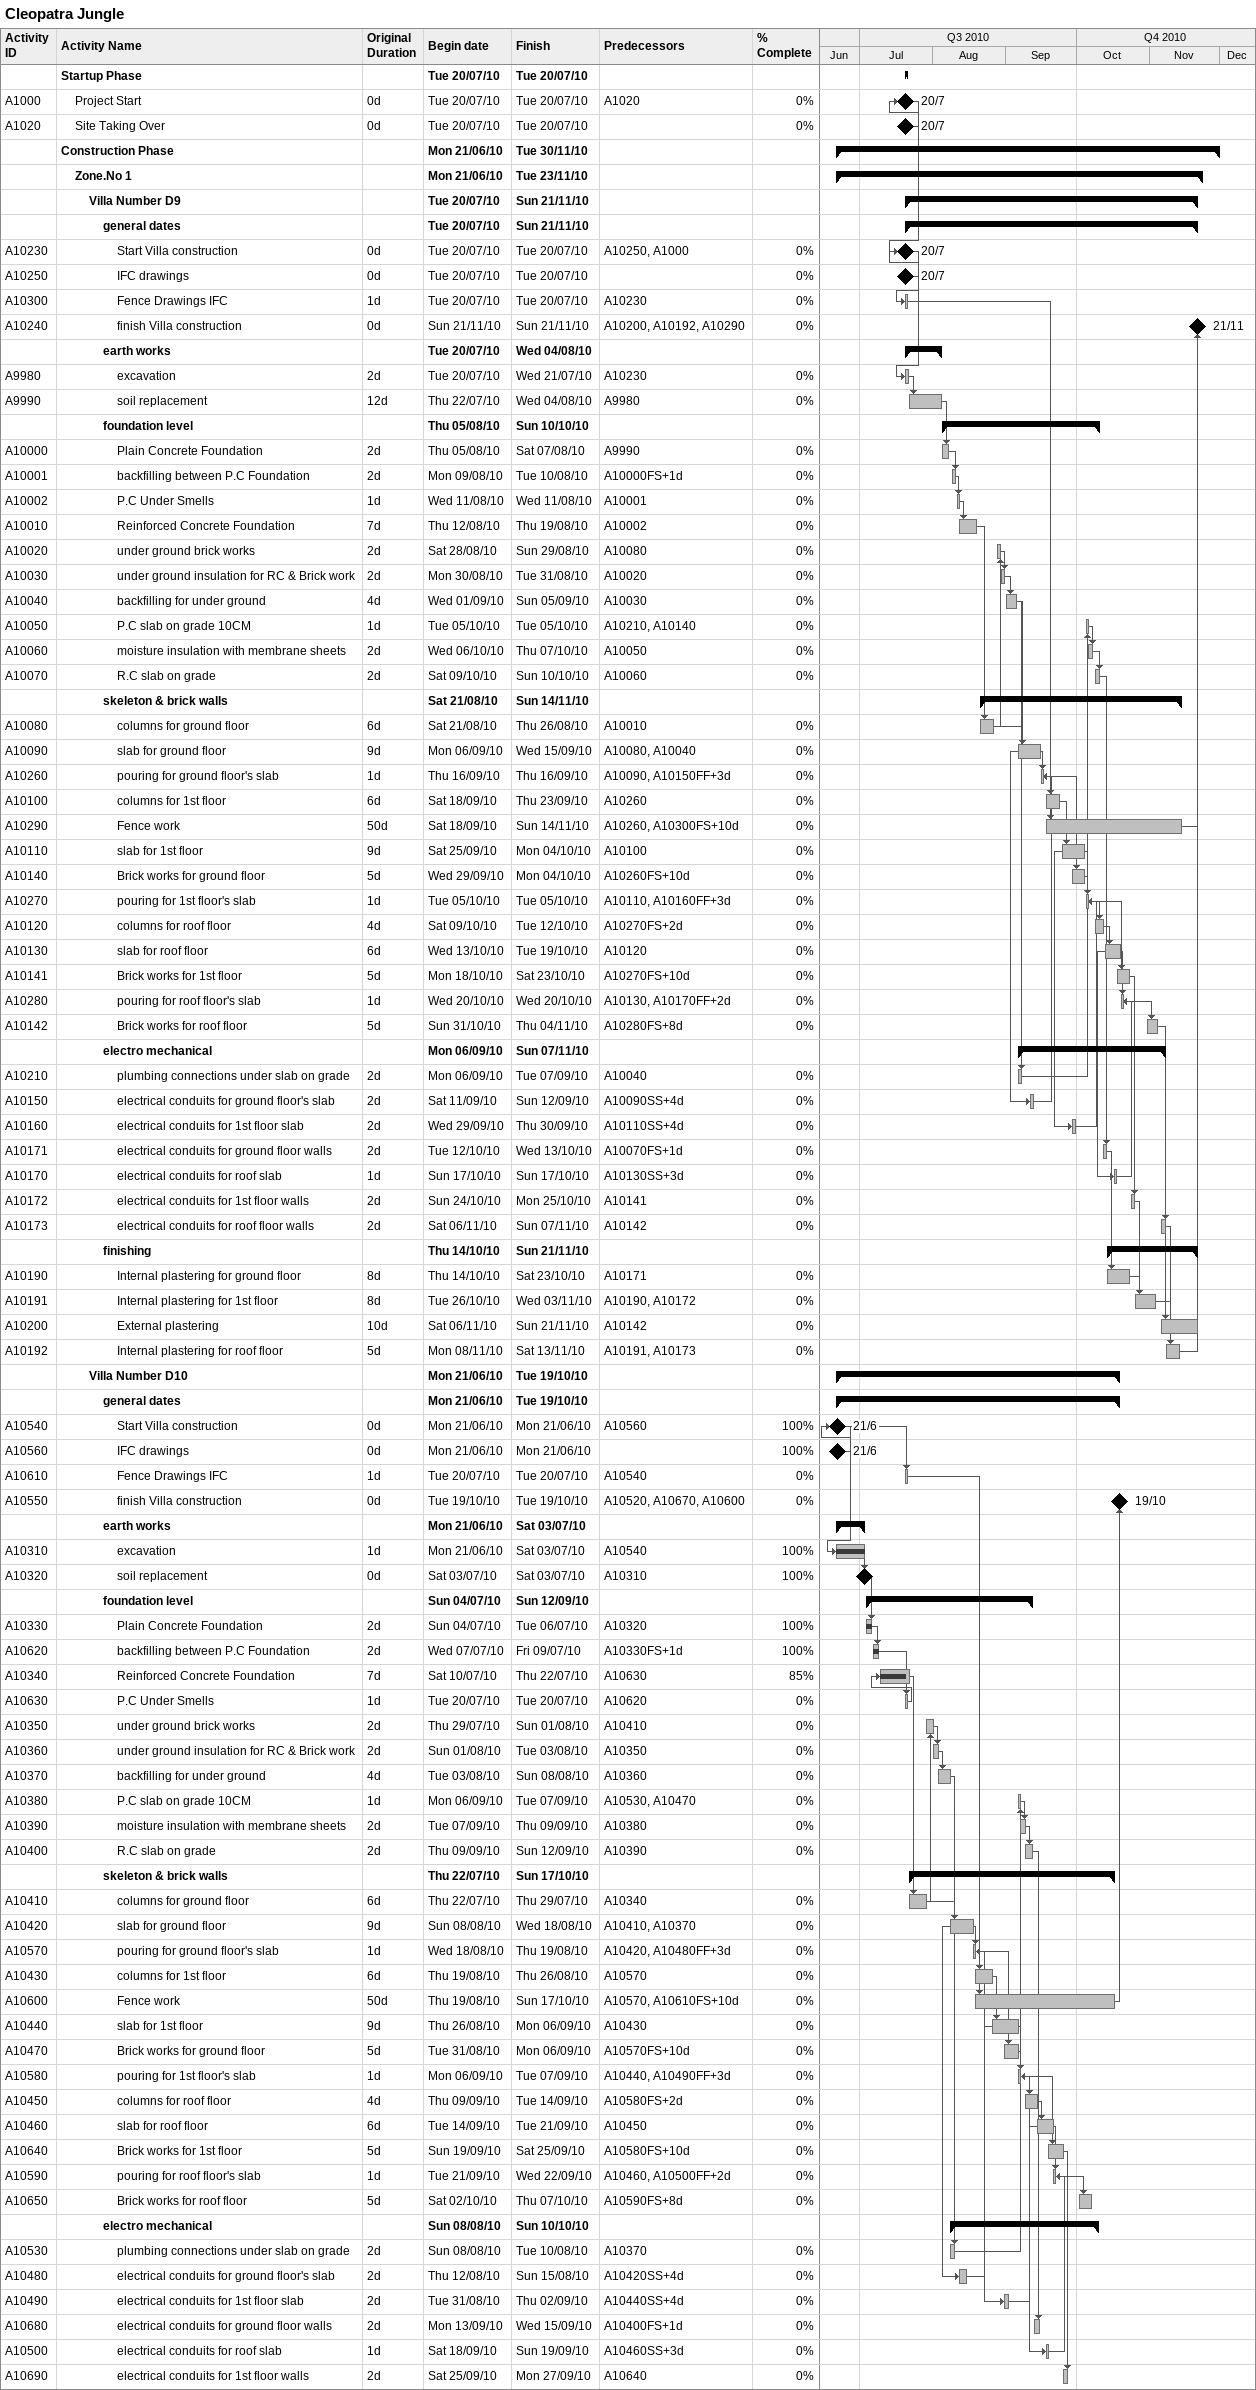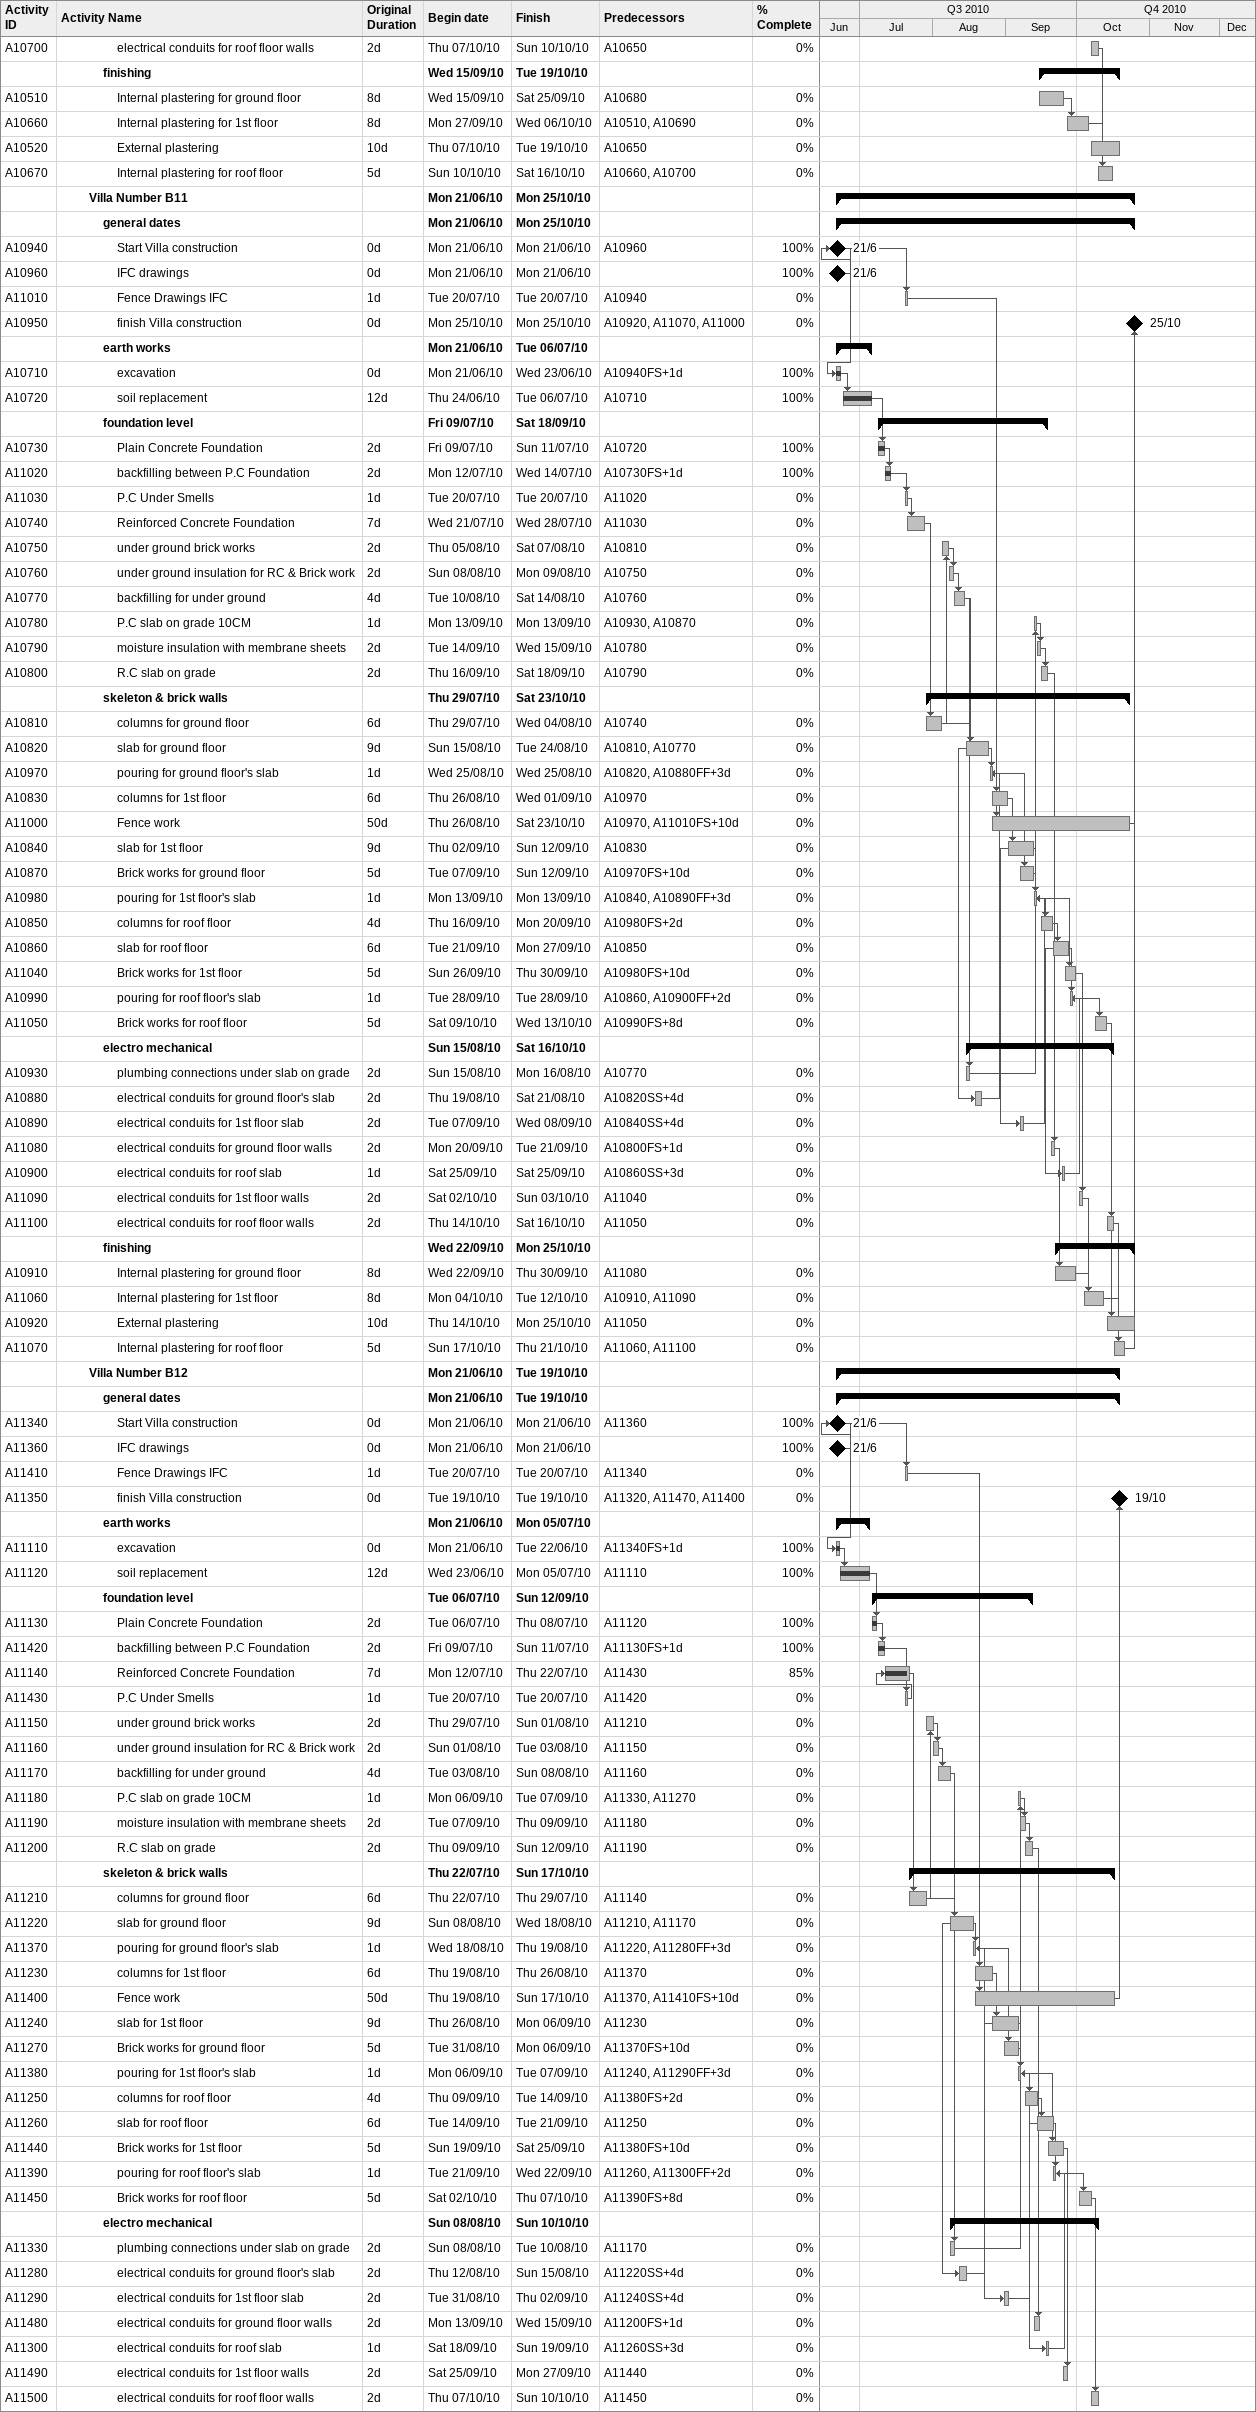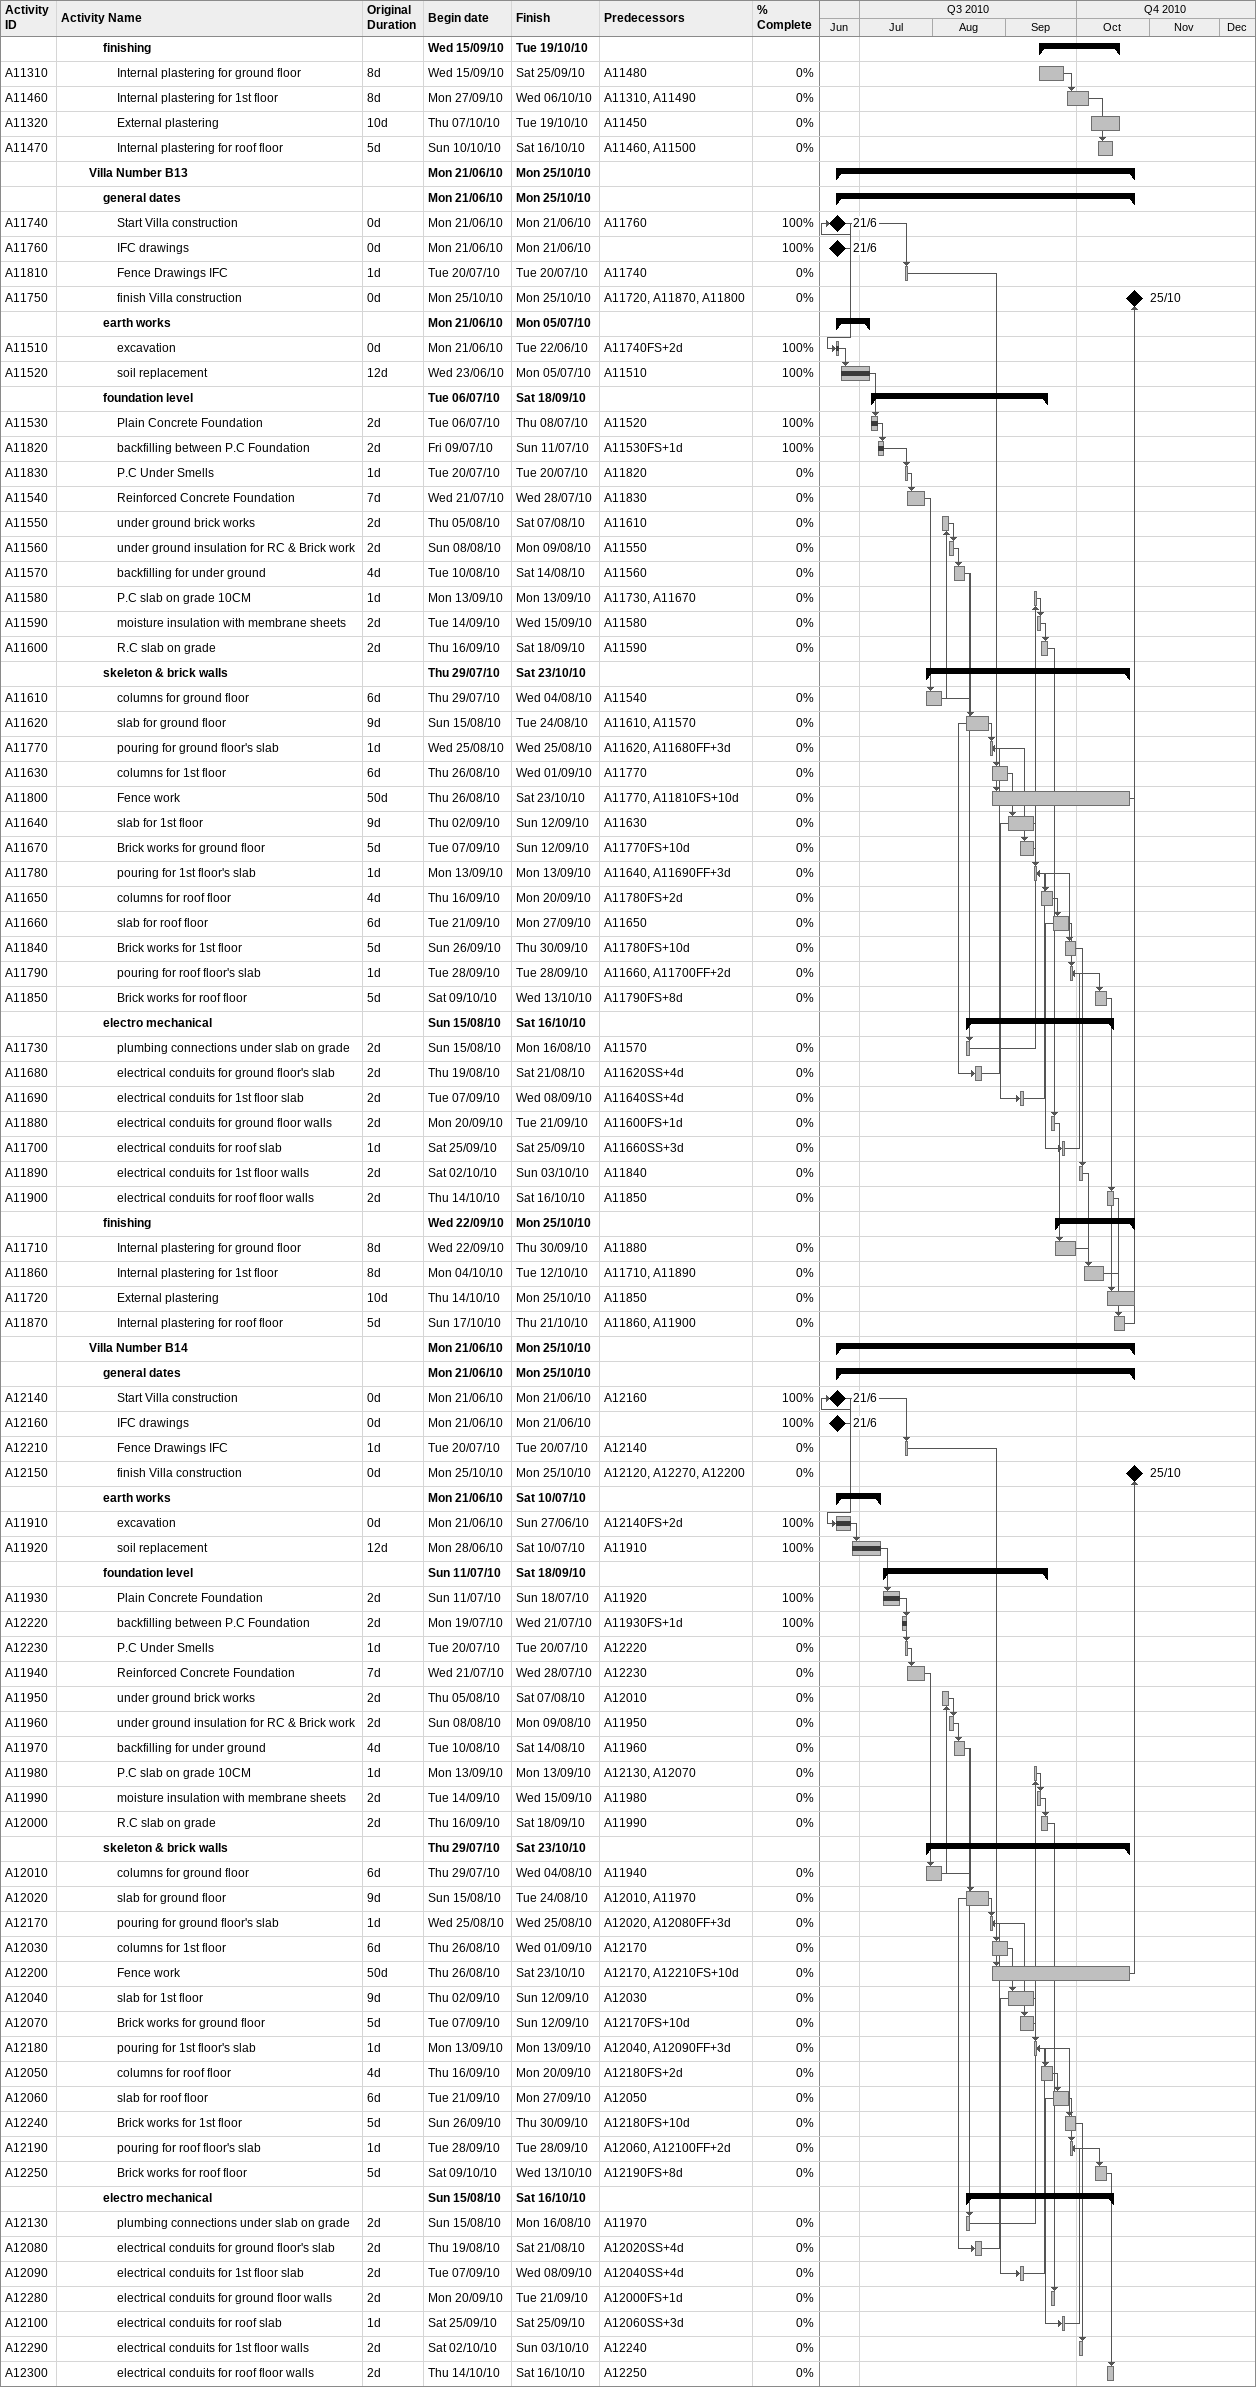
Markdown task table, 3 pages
Cleopatra Jungle

| ID | Level | Task | Original duration | Start | Finish | Predecessors | % complete |
|---|---|---|---|---|---|---|---|
|  | 1 | **Startup Phase** |  | 2010-07-20 | 2010-07-20 |  |  |
| A1000 | 2 | Project Start | 0d | 2010-07-20 | 2010-07-20 | A1020 | 0 |
| A1020 | 2 | Site Taking Over | 0d | 2010-07-20 | 2010-07-20 |  | 0 |
|  | 1 | **Construction Phase** |  | 2010-06-21 | 2010-11-30 |  |  |
|  | 2 | **Zone.No 1** |  | 2010-06-21 | 2010-11-23 |  |  |
|  | 3 | **Villa Number D9** |  | 2010-07-20 | 2010-11-21 |  |  |
|  | 4 | **general dates** |  | 2010-07-20 | 2010-11-21 |  |  |
| A10230 | 5 | Start Villa construction | 0d | 2010-07-20 | 2010-07-20 | A10250, A1000 | 0 |
| A10250 | 5 | IFC drawings | 0d | 2010-07-20 | 2010-07-20 |  | 0 |
| A10300 | 5 | Fence Drawings IFC | 1d | 2010-07-20 | 2010-07-20 | A10230 | 0 |
| A10240 | 5 | finish Villa construction | 0d | 2010-11-21 | 2010-11-21 | A10200, A10192, A10290 | 0 |
|  | 4 | **earth works** |  | 2010-07-20 | 2010-08-04 |  |  |
| A9980 | 5 | excavation | 2d | 2010-07-20 | 2010-07-21 | A10230 | 0 |
| A9990 | 5 | soil replacement | 12d | 2010-07-22 | 2010-08-04 | A9980 | 0 |
|  | 4 | **foundation level** |  | 2010-08-05 | 2010-10-10 |  |  |
| A10000 | 5 | Plain Concrete Foundation | 2d | 2010-08-05 | 2010-08-07 | A9990 | 0 |
| A10001 | 5 | backfilling between P.C Foundation | 2d | 2010-08-09 | 2010-08-10 | A10000FS+1d | 0 |
| A10002 | 5 | P.C Under Smells | 1d | 2010-08-11 | 2010-08-11 | A10001 | 0 |
| A10010 | 5 | Reinforced Concrete Foundation | 7d | 2010-08-12 | 2010-08-19 | A10002 | 0 |
| A10020 | 5 | under ground brick works | 2d | 2010-08-28 | 2010-08-29 | A10080 | 0 |
| A10030 | 5 | under ground insulation for RC & Brick work | 2d | 2010-08-30 | 2010-08-31 | A10020 | 0 |
| A10040 | 5 | backfilling for under ground | 4d | 2010-09-01 | 2010-09-05 | A10030 | 0 |
| A10050 | 5 | P.C slab on grade 10CM | 1d | 2010-10-05 | 2010-10-05 | A10210, A10140 | 0 |
| A10060 | 5 | moisture insulation with membrane sheets | 2d | 2010-10-06 | 2010-10-07 | A10050 | 0 |
| A10070 | 5 | R.C slab on grade | 2d | 2010-10-09 | 2010-10-10 | A10060 | 0 |
|  | 4 | **skeleton & brick walls** |  | 2010-08-21 | 2010-11-14 |  |  |
| A10080 | 5 | columns for ground floor | 6d | 2010-08-21 | 2010-08-26 | A10010 | 0 |
| A10090 | 5 | slab for ground floor | 9d | 2010-09-06 | 2010-09-15 | A10080, A10040 | 0 |
| A10260 | 5 | pouring for ground floor's slab | 1d | 2010-09-16 | 2010-09-16 | A10090, A10150FF+3d | 0 |
| A10100 | 5 | columns for 1st floor | 6d | 2010-09-18 | 2010-09-23 | A10260 | 0 |
| A10290 | 5 | Fence work | 50d | 2010-09-18 | 2010-11-14 | A10260, A10300FS+10d | 0 |
| A10110 | 5 | slab for 1st floor | 9d | 2010-09-25 | 2010-10-04 | A10100 | 0 |
| A10140 | 5 | Brick works for ground floor | 5d | 2010-09-29 | 2010-10-04 | A10260FS+10d | 0 |
| A10270 | 5 | pouring for 1st floor's slab | 1d | 2010-10-05 | 2010-10-05 | A10110, A10160FF+3d | 0 |
| A10120 | 5 | columns for roof floor | 4d | 2010-10-09 | 2010-10-12 | A10270FS+2d | 0 |
| A10130 | 5 | slab for roof floor | 6d | 2010-10-13 | 2010-10-19 | A10120 | 0 |
| A10141 | 5 | Brick works for 1st floor | 5d | 2010-10-18 | 2010-10-23 | A10270FS+10d | 0 |
| A10280 | 5 | pouring for roof floor's slab | 1d | 2010-10-20 | 2010-10-20 | A10130, A10170FF+2d | 0 |
| A10142 | 5 | Brick works for roof floor | 5d | 2010-10-31 | 2010-11-04 | A10280FS+8d | 0 |
|  | 4 | **electro mechanical** |  | 2010-09-06 | 2010-11-07 |  |  |
| A10210 | 5 | plumbing connections under slab on grade | 2d | 2010-09-06 | 2010-09-07 | A10040 | 0 |
| A10150 | 5 | electrical conduits for ground floor's slab | 2d | 2010-09-11 | 2010-09-12 | A10090SS+4d | 0 |
| A10160 | 5 | electrical conduits for 1st floor slab | 2d | 2010-09-29 | 2010-09-30 | A10110SS+4d | 0 |
| A10171 | 5 | electrical conduits for ground floor walls | 2d | 2010-10-12 | 2010-10-13 | A10070FS+1d | 0 |
| A10170 | 5 | electrical conduits for roof slab | 1d | 2010-10-17 | 2010-10-17 | A10130SS+3d | 0 |
| A10172 | 5 | electrical conduits for 1st floor walls | 2d | 2010-10-24 | 2010-10-25 | A10141 | 0 |
| A10173 | 5 | electrical conduits for roof floor walls | 2d | 2010-11-06 | 2010-11-07 | A10142 | 0 |
|  | 4 | **finishing** |  | 2010-10-14 | 2010-11-21 |  |  |
| A10190 | 5 | Internal plastering for ground floor | 8d | 2010-10-14 | 2010-10-23 | A10171 | 0 |
| A10191 | 5 | Internal plastering for 1st floor | 8d | 2010-10-26 | 2010-11-03 | A10190, A10172 | 0 |
| A10200 | 5 | External plastering | 10d | 2010-11-06 | 2010-11-21 | A10142 | 0 |
| A10192 | 5 | Internal plastering for roof floor | 5d | 2010-11-08 | 2010-11-13 | A10191, A10173 | 0 |
|  | 3 | **Villa Number D10** |  | 2010-06-21 | 2010-10-19 |  |  |
|  | 4 | **general dates** |  | 2010-06-21 | 2010-10-19 |  |  |
| A10540 | 5 | Start Villa construction | 0d | 2010-06-21 | 2010-06-21 | A10560 | 100 |
| A10560 | 5 | IFC drawings | 0d | 2010-06-21 | 2010-06-21 |  | 100 |
| A10610 | 5 | Fence Drawings IFC | 1d | 2010-07-20 | 2010-07-20 | A10540 | 0 |
| A10550 | 5 | finish Villa construction | 0d | 2010-10-19 | 2010-10-19 | A10520, A10670, A10600 | 0 |
|  | 4 | **earth works** |  | 2010-06-21 | 2010-07-03 |  |  |
| A10310 | 5 | excavation | 1d | 2010-06-21 | 2010-07-03 | A10540 | 100 |
| A10320 | 5 | soil replacement | 0d | 2010-07-03 | 2010-07-03 | A10310 | 100 |
|  | 4 | **foundation level** |  | 2010-07-04 | 2010-09-12 |  |  |
| A10330 | 5 | Plain Concrete Foundation | 2d | 2010-07-04 | 2010-07-06 | A10320 | 100 |
| A10620 | 5 | backfilling between P.C Foundation | 2d | 2010-07-07 | 2010-07-09 | A10330FS+1d | 100 |
| A10340 | 5 | Reinforced Concrete Foundation | 7d | 2010-07-10 | 2010-07-22 | A10630 | 85 |
| A10630 | 5 | P.C Under Smells | 1d | 2010-07-20 | 2010-07-20 | A10620 | 0 |
| A10350 | 5 | under ground brick works | 2d | 2010-07-29 | 2010-08-01 | A10410 | 0 |
| A10360 | 5 | under ground insulation for RC & Brick work | 2d | 2010-08-01 | 2010-08-03 | A10350 | 0 |
| A10370 | 5 | backfilling for under ground | 4d | 2010-08-03 | 2010-08-08 | A10360 | 0 |
| A10380 | 5 | P.C slab on grade 10CM | 1d | 2010-09-06 | 2010-09-07 | A10530, A10470 | 0 |
| A10390 | 5 | moisture insulation with membrane sheets | 2d | 2010-09-07 | 2010-09-09 | A10380 | 0 |
| A10400 | 5 | R.C slab on grade | 2d | 2010-09-09 | 2010-09-12 | A10390 | 0 |
|  | 4 | **skeleton & brick walls** |  | 2010-07-22 | 2010-10-17 |  |  |
| A10410 | 5 | columns for ground floor | 6d | 2010-07-22 | 2010-07-29 | A10340 | 0 |
| A10420 | 5 | slab for ground floor | 9d | 2010-08-08 | 2010-08-18 | A10410, A10370 | 0 |
| A10570 | 5 | pouring for ground floor's slab | 1d | 2010-08-18 | 2010-08-19 | A10420, A10480FF+3d | 0 |
| A10430 | 5 | columns for 1st floor | 6d | 2010-08-19 | 2010-08-26 | A10570 | 0 |
| A10600 | 5 | Fence work | 50d | 2010-08-19 | 2010-10-17 | A10570, A10610FS+10d | 0 |
| A10440 | 5 | slab for 1st floor | 9d | 2010-08-26 | 2010-09-06 | A10430 | 0 |
| A10470 | 5 | Brick works for ground floor | 5d | 2010-08-31 | 2010-09-06 | A10570FS+10d | 0 |
| A10580 | 5 | pouring for 1st floor's slab | 1d | 2010-09-06 | 2010-09-07 | A10440, A10490FF+3d | 0 |
| A10450 | 5 | columns for roof floor | 4d | 2010-09-09 | 2010-09-14 | A10580FS+2d | 0 |
| A10460 | 5 | slab for roof floor | 6d | 2010-09-14 | 2010-09-21 | A10450 | 0 |
| A10640 | 5 | Brick works for 1st floor | 5d | 2010-09-19 | 2010-09-25 | A10580FS+10d | 0 |
| A10590 | 5 | pouring for roof floor's slab | 1d | 2010-09-21 | 2010-09-22 | A10460, A10500FF+2d | 0 |
| A10650 | 5 | Brick works for roof floor | 5d | 2010-10-02 | 2010-10-07 | A10590FS+8d | 0 |
|  | 4 | **electro mechanical** |  | 2010-08-08 | 2010-10-10 |  |  |
| A10530 | 5 | plumbing connections under slab on grade | 2d | 2010-08-08 | 2010-08-10 | A10370 | 0 |
| A10480 | 5 | electrical conduits for ground floor's slab | 2d | 2010-08-12 | 2010-08-15 | A10420SS+4d | 0 |
| A10490 | 5 | electrical conduits for 1st floor slab | 2d | 2010-08-31 | 2010-09-02 | A10440SS+4d | 0 |
| A10680 | 5 | electrical conduits for ground floor walls | 2d | 2010-09-13 | 2010-09-15 | A10400FS+1d | 0 |
| A10500 | 5 | electrical conduits for roof slab | 1d | 2010-09-18 | 2010-09-19 | A10460SS+3d | 0 |
| A10690 | 5 | electrical conduits for 1st floor walls | 2d | 2010-09-25 | 2010-09-27 | A10640 | 0 |
| A10700 | 5 | electrical conduits for roof floor walls | 2d | 2010-10-07 | 2010-10-10 | A10650 | 0 |
|  | 4 | **finishing** |  | 2010-09-15 | 2010-10-19 |  |  |
| A10510 | 5 | Internal plastering for ground floor | 8d | 2010-09-15 | 2010-09-25 | A10680 | 0 |
| A10660 | 5 | Internal plastering for 1st floor | 8d | 2010-09-27 | 2010-10-06 | A10510, A10690 | 0 |
| A10520 | 5 | External plastering | 10d | 2010-10-07 | 2010-10-19 | A10650 | 0 |
| A10670 | 5 | Internal plastering for roof floor | 5d | 2010-10-10 | 2010-10-16 | A10660, A10700 | 0 |
|  | 3 | **Villa Number B11** |  | 2010-06-21 | 2010-10-25 |  |  |
|  | 4 | **general dates** |  | 2010-06-21 | 2010-10-25 |  |  |
| A10940 | 5 | Start Villa construction | 0d | 2010-06-21 | 2010-06-21 | A10960 | 100 |
| A10960 | 5 | IFC drawings | 0d | 2010-06-21 | 2010-06-21 |  | 100 |
| A11010 | 5 | Fence Drawings IFC | 1d | 2010-07-20 | 2010-07-20 | A10940 | 0 |
| A10950 | 5 | finish Villa construction | 0d | 2010-10-25 | 2010-10-25 | A10920, A11070, A11000 | 0 |
|  | 4 | **earth works** |  | 2010-06-21 | 2010-07-06 |  |  |
| A10710 | 5 | excavation | 0d | 2010-06-21 | 2010-06-23 | A10940FS+1d | 100 |
| A10720 | 5 | soil replacement | 12d | 2010-06-24 | 2010-07-06 | A10710 | 100 |
|  | 4 | **foundation level** |  | 2010-07-09 | 2010-09-18 |  |  |
| A10730 | 5 | Plain Concrete Foundation | 2d | 2010-07-09 | 2010-07-11 | A10720 | 100 |
| A11020 | 5 | backfilling between P.C Foundation | 2d | 2010-07-12 | 2010-07-14 | A10730FS+1d | 100 |
| A11030 | 5 | P.C Under Smells | 1d | 2010-07-20 | 2010-07-20 | A11020 | 0 |
| A10740 | 5 | Reinforced Concrete Foundation | 7d | 2010-07-21 | 2010-07-28 | A11030 | 0 |
| A10750 | 5 | under ground brick works | 2d | 2010-08-05 | 2010-08-07 | A10810 | 0 |
| A10760 | 5 | under ground insulation for RC & Brick work | 2d | 2010-08-08 | 2010-08-09 | A10750 | 0 |
| A10770 | 5 | backfilling for under ground | 4d | 2010-08-10 | 2010-08-14 | A10760 | 0 |
| A10780 | 5 | P.C slab on grade 10CM | 1d | 2010-09-13 | 2010-09-13 | A10930, A10870 | 0 |
| A10790 | 5 | moisture insulation with membrane sheets | 2d | 2010-09-14 | 2010-09-15 | A10780 | 0 |
| A10800 | 5 | R.C slab on grade | 2d | 2010-09-16 | 2010-09-18 | A10790 | 0 |
|  | 4 | **skeleton & brick walls** |  | 2010-07-29 | 2010-10-23 |  |  |
| A10810 | 5 | columns for ground floor | 6d | 2010-07-29 | 2010-08-04 | A10740 | 0 |
| A10820 | 5 | slab for ground floor | 9d | 2010-08-15 | 2010-08-24 | A10810, A10770 | 0 |
| A10970 | 5 | pouring for ground floor's slab | 1d | 2010-08-25 | 2010-08-25 | A10820, A10880FF+3d | 0 |
| A10830 | 5 | columns for 1st floor | 6d | 2010-08-26 | 2010-09-01 | A10970 | 0 |
| A11000 | 5 | Fence work | 50d | 2010-08-26 | 2010-10-23 | A10970, A11010FS+10d | 0 |
| A10840 | 5 | slab for 1st floor | 9d | 2010-09-02 | 2010-09-12 | A10830 | 0 |
| A10870 | 5 | Brick works for ground floor | 5d | 2010-09-07 | 2010-09-12 | A10970FS+10d | 0 |
| A10980 | 5 | pouring for 1st floor's slab | 1d | 2010-09-13 | 2010-09-13 | A10840, A10890FF+3d | 0 |
| A10850 | 5 | columns for roof floor | 4d | 2010-09-16 | 2010-09-20 | A10980FS+2d | 0 |
| A10860 | 5 | slab for roof floor | 6d | 2010-09-21 | 2010-09-27 | A10850 | 0 |
| A11040 | 5 | Brick works for 1st floor | 5d | 2010-09-26 | 2010-09-30 | A10980FS+10d | 0 |
| A10990 | 5 | pouring for roof floor's slab | 1d | 2010-09-28 | 2010-09-28 | A10860, A10900FF+2d | 0 |
| A11050 | 5 | Brick works for roof floor | 5d | 2010-10-09 | 2010-10-13 | A10990FS+8d | 0 |
|  | 4 | **electro mechanical** |  | 2010-08-15 | 2010-10-16 |  |  |
| A10930 | 5 | plumbing connections under slab on grade | 2d | 2010-08-15 | 2010-08-16 | A10770 | 0 |
| A10880 | 5 | electrical conduits for ground floor's slab | 2d | 2010-08-19 | 2010-08-21 | A10820SS+4d | 0 |
| A10890 | 5 | electrical conduits for 1st floor slab | 2d | 2010-09-07 | 2010-09-08 | A10840SS+4d | 0 |
| A11080 | 5 | electrical conduits for ground floor walls | 2d | 2010-09-20 | 2010-09-21 | A10800FS+1d | 0 |
| A10900 | 5 | electrical conduits for roof slab | 1d | 2010-09-25 | 2010-09-25 | A10860SS+3d | 0 |
| A11090 | 5 | electrical conduits for 1st floor walls | 2d | 2010-10-02 | 2010-10-03 | A11040 | 0 |
| A11100 | 5 | electrical conduits for roof floor walls | 2d | 2010-10-14 | 2010-10-16 | A11050 | 0 |
|  | 4 | **finishing** |  | 2010-09-22 | 2010-10-25 |  |  |
| A10910 | 5 | Internal plastering for ground floor | 8d | 2010-09-22 | 2010-09-30 | A11080 | 0 |
| A11060 | 5 | Internal plastering for 1st floor | 8d | 2010-10-04 | 2010-10-12 | A10910, A11090 | 0 |
| A10920 | 5 | External plastering | 10d | 2010-10-14 | 2010-10-25 | A11050 | 0 |
| A11070 | 5 | Internal plastering for roof floor | 5d | 2010-10-17 | 2010-10-21 | A11060, A11100 | 0 |
|  | 3 | **Villa Number B12** |  | 2010-06-21 | 2010-10-19 |  |  |
|  | 4 | **general dates** |  | 2010-06-21 | 2010-10-19 |  |  |
| A11340 | 5 | Start Villa construction | 0d | 2010-06-21 | 2010-06-21 | A11360 | 100 |
| A11360 | 5 | IFC drawings | 0d | 2010-06-21 | 2010-06-21 |  | 100 |
| A11410 | 5 | Fence Drawings IFC | 1d | 2010-07-20 | 2010-07-20 | A11340 | 0 |
| A11350 | 5 | finish Villa construction | 0d | 2010-10-19 | 2010-10-19 | A11320, A11470, A11400 | 0 |
|  | 4 | **earth works** |  | 2010-06-21 | 2010-07-05 |  |  |
| A11110 | 5 | excavation | 0d | 2010-06-21 | 2010-06-22 | A11340FS+1d | 100 |
| A11120 | 5 | soil replacement | 12d | 2010-06-23 | 2010-07-05 | A11110 | 100 |
|  | 4 | **foundation level** |  | 2010-07-06 | 2010-09-12 |  |  |
| A11130 | 5 | Plain Concrete Foundation | 2d | 2010-07-06 | 2010-07-08 | A11120 | 100 |
| A11420 | 5 | backfilling between P.C Foundation | 2d | 2010-07-09 | 2010-07-11 | A11130FS+1d | 100 |
| A11140 | 5 | Reinforced Concrete Foundation | 7d | 2010-07-12 | 2010-07-22 | A11430 | 85 |
| A11430 | 5 | P.C Under Smells | 1d | 2010-07-20 | 2010-07-20 | A11420 | 0 |
| A11150 | 5 | under ground brick works | 2d | 2010-07-29 | 2010-08-01 | A11210 | 0 |
| A11160 | 5 | under ground insulation for RC & Brick work | 2d | 2010-08-01 | 2010-08-03 | A11150 | 0 |
| A11170 | 5 | backfilling for under ground | 4d | 2010-08-03 | 2010-08-08 | A11160 | 0 |
| A11180 | 5 | P.C slab on grade 10CM | 1d | 2010-09-06 | 2010-09-07 | A11330, A11270 | 0 |
| A11190 | 5 | moisture insulation with membrane sheets | 2d | 2010-09-07 | 2010-09-09 | A11180 | 0 |
| A11200 | 5 | R.C slab on grade | 2d | 2010-09-09 | 2010-09-12 | A11190 | 0 |
|  | 4 | **skeleton & brick walls** |  | 2010-07-22 | 2010-10-17 |  |  |
| A11210 | 5 | columns for ground floor | 6d | 2010-07-22 | 2010-07-29 | A11140 | 0 |
| A11220 | 5 | slab for ground floor | 9d | 2010-08-08 | 2010-08-18 | A11210, A11170 | 0 |
| A11370 | 5 | pouring for ground floor's slab | 1d | 2010-08-18 | 2010-08-19 | A11220, A11280FF+3d | 0 |
| A11230 | 5 | columns for 1st floor | 6d | 2010-08-19 | 2010-08-26 | A11370 | 0 |
| A11400 | 5 | Fence work | 50d | 2010-08-19 | 2010-10-17 | A11370, A11410FS+10d | 0 |
| A11240 | 5 | slab for 1st floor | 9d | 2010-08-26 | 2010-09-06 | A11230 | 0 |
| A11270 | 5 | Brick works for ground floor | 5d | 2010-08-31 | 2010-09-06 | A11370FS+10d | 0 |
| A11380 | 5 | pouring for 1st floor's slab | 1d | 2010-09-06 | 2010-09-07 | A11240, A11290FF+3d | 0 |
| A11250 | 5 | columns for roof floor | 4d | 2010-09-09 | 2010-09-14 | A11380FS+2d | 0 |
| A11260 | 5 | slab for roof floor | 6d | 2010-09-14 | 2010-09-21 | A11250 | 0 |
| A11440 | 5 | Brick works for 1st floor | 5d | 2010-09-19 | 2010-09-25 | A11380FS+10d | 0 |
| A11390 | 5 | pouring for roof floor's slab | 1d | 2010-09-21 | 2010-09-22 | A11260, A11300FF+2d | 0 |
| A11450 | 5 | Brick works for roof floor | 5d | 2010-10-02 | 2010-10-07 | A11390FS+8d | 0 |
|  | 4 | **electro mechanical** |  | 2010-08-08 | 2010-10-10 |  |  |
| A11330 | 5 | plumbing connections under slab on grade | 2d | 2010-08-08 | 2010-08-10 | A11170 | 0 |
| A11280 | 5 | electrical conduits for ground floor's slab | 2d | 2010-08-12 | 2010-08-15 | A11220SS+4d | 0 |
| A11290 | 5 | electrical conduits for 1st floor slab | 2d | 2010-08-31 | 2010-09-02 | A11240SS+4d | 0 |
| A11480 | 5 | electrical conduits for ground floor walls | 2d | 2010-09-13 | 2010-09-15 | A11200FS+1d | 0 |
| A11300 | 5 | electrical conduits for roof slab | 1d | 2010-09-18 | 2010-09-19 | A11260SS+3d | 0 |
| A11490 | 5 | electrical conduits for 1st floor walls | 2d | 2010-09-25 | 2010-09-27 | A11440 | 0 |
| A11500 | 5 | electrical conduits for roof floor walls | 2d | 2010-10-07 | 2010-10-10 | A11450 | 0 |
|  | 4 | **finishing** |  | 2010-09-15 | 2010-10-19 |  |  |
| A11310 | 5 | Internal plastering for ground floor | 8d | 2010-09-15 | 2010-09-25 | A11480 | 0 |
| A11460 | 5 | Internal plastering for 1st floor | 8d | 2010-09-27 | 2010-10-06 | A11310, A11490 | 0 |
| A11320 | 5 | External plastering | 10d | 2010-10-07 | 2010-10-19 | A11450 | 0 |
| A11470 | 5 | Internal plastering for roof floor | 5d | 2010-10-10 | 2010-10-16 | A11460, A11500 | 0 |
|  | 3 | **Villa Number B13** |  | 2010-06-21 | 2010-10-25 |  |  |
|  | 4 | **general dates** |  | 2010-06-21 | 2010-10-25 |  |  |
| A11740 | 5 | Start Villa construction | 0d | 2010-06-21 | 2010-06-21 | A11760 | 100 |
| A11760 | 5 | IFC drawings | 0d | 2010-06-21 | 2010-06-21 |  | 100 |
| A11810 | 5 | Fence Drawings IFC | 1d | 2010-07-20 | 2010-07-20 | A11740 | 0 |
| A11750 | 5 | finish Villa construction | 0d | 2010-10-25 | 2010-10-25 | A11720, A11870, A11800 | 0 |
|  | 4 | **earth works** |  | 2010-06-21 | 2010-07-05 |  |  |
| A11510 | 5 | excavation | 0d | 2010-06-21 | 2010-06-22 | A11740FS+2d | 100 |
| A11520 | 5 | soil replacement | 12d | 2010-06-23 | 2010-07-05 | A11510 | 100 |
|  | 4 | **foundation level** |  | 2010-07-06 | 2010-09-18 |  |  |
| A11530 | 5 | Plain Concrete Foundation | 2d | 2010-07-06 | 2010-07-08 | A11520 | 100 |
| A11820 | 5 | backfilling between P.C Foundation | 2d | 2010-07-09 | 2010-07-11 | A11530FS+1d | 100 |
| A11830 | 5 | P.C Under Smells | 1d | 2010-07-20 | 2010-07-20 | A11820 | 0 |
| A11540 | 5 | Reinforced Concrete Foundation | 7d | 2010-07-21 | 2010-07-28 | A11830 | 0 |
| A11550 | 5 | under ground brick works | 2d | 2010-08-05 | 2010-08-07 | A11610 | 0 |
| A11560 | 5 | under ground insulation for RC & Brick work | 2d | 2010-08-08 | 2010-08-09 | A11550 | 0 |
| A11570 | 5 | backfilling for under ground | 4d | 2010-08-10 | 2010-08-14 | A11560 | 0 |
| A11580 | 5 | P.C slab on grade 10CM | 1d | 2010-09-13 | 2010-09-13 | A11730, A11670 | 0 |
| A11590 | 5 | moisture insulation with membrane sheets | 2d | 2010-09-14 | 2010-09-15 | A11580 | 0 |
| A11600 | 5 | R.C slab on grade | 2d | 2010-09-16 | 2010-09-18 | A11590 | 0 |
|  | 4 | **skeleton & brick walls** |  | 2010-07-29 | 2010-10-23 |  |  |
| A11610 | 5 | columns for ground floor | 6d | 2010-07-29 | 2010-08-04 | A11540 | 0 |
| A11620 | 5 | slab for ground floor | 9d | 2010-08-15 | 2010-08-24 | A11610, A11570 | 0 |
| A11770 | 5 | pouring for ground floor's slab | 1d | 2010-08-25 | 2010-08-25 | A11620, A11680FF+3d | 0 |
| A11630 | 5 | columns for 1st floor | 6d | 2010-08-26 | 2010-09-01 | A11770 | 0 |
| A11800 | 5 | Fence work | 50d | 2010-08-26 | 2010-10-23 | A11770, A11810FS+10d | 0 |
| A11640 | 5 | slab for 1st floor | 9d | 2010-09-02 | 2010-09-12 | A11630 | 0 |
| A11670 | 5 | Brick works for ground floor | 5d | 2010-09-07 | 2010-09-12 | A11770FS+10d | 0 |
| A11780 | 5 | pouring for 1st floor's slab | 1d | 2010-09-13 | 2010-09-13 | A11640, A11690FF+3d | 0 |
| A11650 | 5 | columns for roof floor | 4d | 2010-09-16 | 2010-09-20 | A11780FS+2d | 0 |
| A11660 | 5 | slab for roof floor | 6d | 2010-09-21 | 2010-09-27 | A11650 | 0 |
| A11840 | 5 | Brick works for 1st floor | 5d | 2010-09-26 | 2010-09-30 | A11780FS+10d | 0 |
| A11790 | 5 | pouring for roof floor's slab | 1d | 2010-09-28 | 2010-09-28 | A11660, A11700FF+2d | 0 |
| A11850 | 5 | Brick works for roof floor | 5d | 2010-10-09 | 2010-10-13 | A11790FS+8d | 0 |
|  | 4 | **electro mechanical** |  | 2010-08-15 | 2010-10-16 |  |  |
| A11730 | 5 | plumbing connections under slab on grade | 2d | 2010-08-15 | 2010-08-16 | A11570 | 0 |
| A11680 | 5 | electrical conduits for ground floor's slab | 2d | 2010-08-19 | 2010-08-21 | A11620SS+4d | 0 |
| A11690 | 5 | electrical conduits for 1st floor slab | 2d | 2010-09-07 | 2010-09-08 | A11640SS+4d | 0 |
| A11880 | 5 | electrical conduits for ground floor walls | 2d | 2010-09-20 | 2010-09-21 | A11600FS+1d | 0 |
| A11700 | 5 | electrical conduits for roof slab | 1d | 2010-09-25 | 2010-09-25 | A11660SS+3d | 0 |
| A11890 | 5 | electrical conduits for 1st floor walls | 2d | 2010-10-02 | 2010-10-03 | A11840 | 0 |
| A11900 | 5 | electrical conduits for roof floor walls | 2d | 2010-10-14 | 2010-10-16 | A11850 | 0 |
|  | 4 | **finishing** |  | 2010-09-22 | 2010-10-25 |  |  |
| A11710 | 5 | Internal plastering for ground floor | 8d | 2010-09-22 | 2010-09-30 | A11880 | 0 |
| A11860 | 5 | Internal plastering for 1st floor | 8d | 2010-10-04 | 2010-10-12 | A11710, A11890 | 0 |
| A11720 | 5 | External plastering | 10d | 2010-10-14 | 2010-10-25 | A11850 | 0 |
| A11870 | 5 | Internal plastering for roof floor | 5d | 2010-10-17 | 2010-10-21 | A11860, A11900 | 0 |
|  | 3 | **Villa Number B14** |  | 2010-06-21 | 2010-10-25 |  |  |
|  | 4 | **general dates** |  | 2010-06-21 | 2010-10-25 |  |  |
| A12140 | 5 | Start Villa construction | 0d | 2010-06-21 | 2010-06-21 | A12160 | 100 |
| A12160 | 5 | IFC drawings | 0d | 2010-06-21 | 2010-06-21 |  | 100 |
| A12210 | 5 | Fence Drawings IFC | 1d | 2010-07-20 | 2010-07-20 | A12140 | 0 |
| A12150 | 5 | finish Villa construction | 0d | 2010-10-25 | 2010-10-25 | A12120, A12270, A12200 | 0 |
|  | 4 | **earth works** |  | 2010-06-21 | 2010-07-10 |  |  |
| A11910 | 5 | excavation | 0d | 2010-06-21 | 2010-06-27 | A12140FS+2d | 100 |
| A11920 | 5 | soil replacement | 12d | 2010-06-28 | 2010-07-10 | A11910 | 100 |
|  | 4 | **foundation level** |  | 2010-07-11 | 2010-09-18 |  |  |
| A11930 | 5 | Plain Concrete Foundation | 2d | 2010-07-11 | 2010-07-18 | A11920 | 100 |
| A12220 | 5 | backfilling between P.C Foundation | 2d | 2010-07-19 | 2010-07-21 | A11930FS+1d | 100 |
| A12230 | 5 | P.C Under Smells | 1d | 2010-07-20 | 2010-07-20 | A12220 | 0 |
| A11940 | 5 | Reinforced Concrete Foundation | 7d | 2010-07-21 | 2010-07-28 | A12230 | 0 |
| A11950 | 5 | under ground brick works | 2d | 2010-08-05 | 2010-08-07 | A12010 | 0 |
| A11960 | 5 | under ground insulation for RC & Brick work | 2d | 2010-08-08 | 2010-08-09 | A11950 | 0 |
| A11970 | 5 | backfilling for under ground | 4d | 2010-08-10 | 2010-08-14 | A11960 | 0 |
| A11980 | 5 | P.C slab on grade 10CM | 1d | 2010-09-13 | 2010-09-13 | A12130, A12070 | 0 |
| A11990 | 5 | moisture insulation with membrane sheets | 2d | 2010-09-14 | 2010-09-15 | A11980 | 0 |
| A12000 | 5 | R.C slab on grade | 2d | 2010-09-16 | 2010-09-18 | A11990 | 0 |
|  | 4 | **skeleton & brick walls** |  | 2010-07-29 | 2010-10-23 |  |  |
| A12010 | 5 | columns for ground floor | 6d | 2010-07-29 | 2010-08-04 | A11940 | 0 |
| A12020 | 5 | slab for ground floor | 9d | 2010-08-15 | 2010-08-24 | A12010, A11970 | 0 |
| A12170 | 5 | pouring for ground floor's slab | 1d | 2010-08-25 | 2010-08-25 | A12020, A12080FF+3d | 0 |
| A12030 | 5 | columns for 1st floor | 6d | 2010-08-26 | 2010-09-01 | A12170 | 0 |
| A12200 | 5 | Fence work | 50d | 2010-08-26 | 2010-10-23 | A12170, A12210FS+10d | 0 |
| A12040 | 5 | slab for 1st floor | 9d | 2010-09-02 | 2010-09-12 | A12030 | 0 |
| A12070 | 5 | Brick works for ground floor | 5d | 2010-09-07 | 2010-09-12 | A12170FS+10d | 0 |
| A12180 | 5 | pouring for 1st floor's slab | 1d | 2010-09-13 | 2010-09-13 | A12040, A12090FF+3d | 0 |
| A12050 | 5 | columns for roof floor | 4d | 2010-09-16 | 2010-09-20 | A12180FS+2d | 0 |
| A12060 | 5 | slab for roof floor | 6d | 2010-09-21 | 2010-09-27 | A12050 | 0 |
| A12240 | 5 | Brick works for 1st floor | 5d | 2010-09-26 | 2010-09-30 | A12180FS+10d | 0 |
| A12190 | 5 | pouring for roof floor's slab | 1d | 2010-09-28 | 2010-09-28 | A12060, A12100FF+2d | 0 |
| A12250 | 5 | Brick works for roof floor | 5d | 2010-10-09 | 2010-10-13 | A12190FS+8d | 0 |
|  | 4 | **electro mechanical** |  | 2010-08-15 | 2010-10-16 |  |  |
| A12130 | 5 | plumbing connections under slab on grade | 2d | 2010-08-15 | 2010-08-16 | A11970 | 0 |
| A12080 | 5 | electrical conduits for ground floor's slab | 2d | 2010-08-19 | 2010-08-21 | A12020SS+4d | 0 |
| A12090 | 5 | electrical conduits for 1st floor slab | 2d | 2010-09-07 | 2010-09-08 | A12040SS+4d | 0 |
| A12280 | 5 | electrical conduits for ground floor walls | 2d | 2010-09-20 | 2010-09-21 | A12000FS+1d | 0 |
| A12100 | 5 | electrical conduits for roof slab | 1d | 2010-09-25 | 2010-09-25 | A12060SS+3d | 0 |
| A12290 | 5 | electrical conduits for 1st floor walls | 2d | 2010-10-02 | 2010-10-03 | A12240 | 0 |
| A12300 | 5 | electrical conduits for roof floor walls | 2d | 2010-10-14 | 2010-10-16 | A12250 | 0 |
